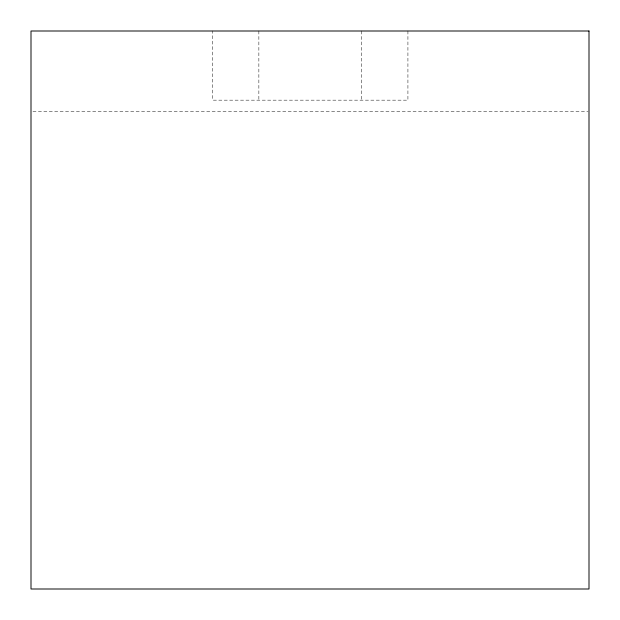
<?xml version="1.0" encoding="UTF-8"?>
<svg xmlns="http://www.w3.org/2000/svg" width="620" height="620" viewBox="0 0 620 620"><rect width="100%" height="100%" fill="white"/><g stroke="black" fill="none" stroke-linecap="round" stroke-linejoin="round"><path stroke-width="0.46" stroke-dasharray="3.1 2.33" d="M32.938 111.716L588.031 111.716M407.921 31L407.921 100.161L212.66 100.161L212.66 31M361.716 31L361.716 100.161M258.865 31L258.865 100.161"/><path stroke-width="0.93" d="M589 31L31 31L31 589L589 589L589 31"/></g></svg>
